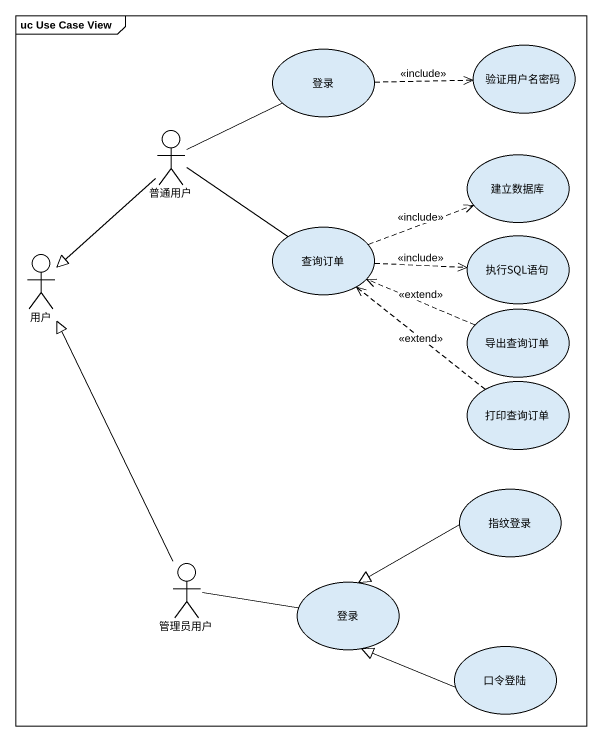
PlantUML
@startuml
mainframe uc Use Case View
usecase 登录
usecase 验证用户名密码
actor 普通用户
usecase 建立数据库
usecase 查询订单
usecase 执行SQL语句
actor 用户
usecase 导出查询订单
usecase 打印查询订单
usecase 指纹登录
actor 管理员用户
usecase "登录" as 登录_2
usecase 口令登陆
登录 .right.> 验证用户名密码 : <<include>>
普通用户 -right- 登录
普通用户 -right- 查询订单
普通用户 --|> 用户
查询订单 .right.> 建立数据库 : <<include>>
查询订单 .right.> 执行SQL语句 : <<include>>
导出查询订单 .left.> 查询订单 : <<extend>>
打印查询订单 .up.> 查询订单 : <<extend>>
指纹登录 -left-|> 登录_2
管理员用户 -up-|> 用户
管理员用户 -right- 登录_2
口令登陆 -left-|> 登录_2
@enduml
